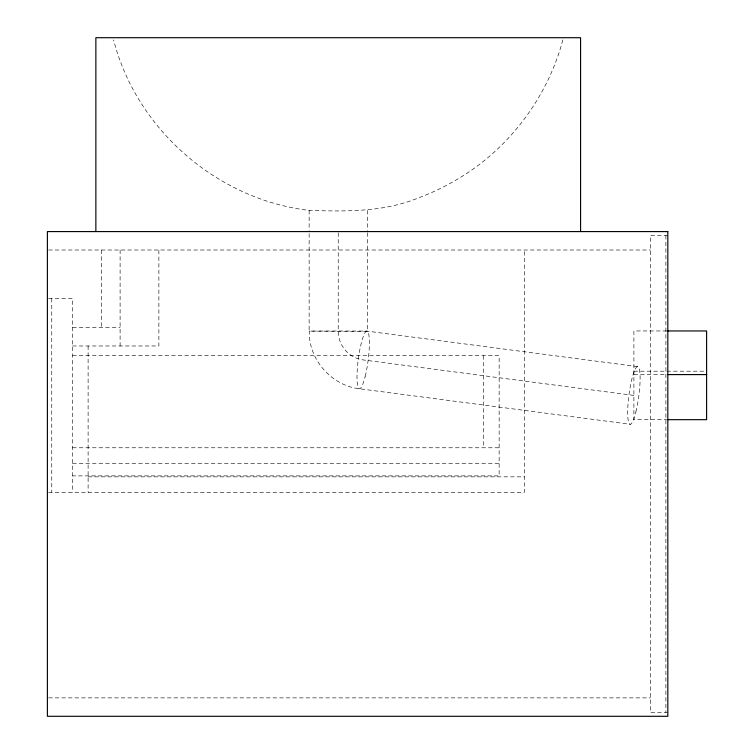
<?xml version="1.0" encoding="UTF-8"?>
<svg xmlns="http://www.w3.org/2000/svg" width="754" height="754" viewBox="0 0 754 754"><rect width="100%" height="100%" fill="white"/><g stroke="black" fill="none" stroke-linecap="round" stroke-linejoin="round"><path stroke-width="0.57" stroke-dasharray="3.77 2.83" d="M562.833 39.915C549.657 89.519 519.383 134.184 478.507 165.154C459.959 178.99 439.478 190.131 417.782 198.17C383.211 212.185 345.756 211.554 309.14 210.375C217.397 199.801 136.465 129.443 113.609 39.915M667.827 235.465L650.382 235.465L650.382 712.426L667.827 712.426M48.576 250.008L650.382 250.008M48.576 298.48L72.601 298.48L72.601 492.362M72.601 327.556L120.103 327.556M666.734 330.959L633.897 330.959L633.897 419.667L666.734 419.667M72.601 345.982L158.877 345.982L158.877 250.008M72.601 355.671L499.148 355.671L499.148 475.878L72.601 475.878M633.897 371.194L705.433 371.194M633.897 374.587L666.734 374.587M72.601 447.772L499.148 447.772M72.601 463.276L499.148 463.276M88.114 476.848L524.35 476.848M48.576 492.362L524.35 492.362L524.35 250.008M48.576 697.884L650.382 697.884M637.526 366.585L366.821 331.081C347.632 330.978 328.442 330.959 309.253 331.091C308.377 359.158 331.421 385.728 359.554 388.772L630.269 424.266M633.897 395.426L363.192 359.922A29.086 28.652 -89 0 1 338.226 331.1L338.226 231.582M665.886 235.465L665.886 712.426M483.634 355.671L483.634 447.772M367.302 210.375L367.302 230.47M367.302 232.76L367.537 331.477L309.14 331.1L309.14 232.76M309.14 210.375L309.14 230.47M120.103 250.008L120.103 345.982M101.686 250.008L101.686 327.556M88.114 345.982L88.114 492.362M51.753 298.48L51.753 492.362M365.181 376.416A29.086 4.948 -82.5 0 0 367.273 331.185A29.086 4.948 -82.5 0 0 357.113 372.174A29.086 4.948 -82.5 0 0 365.181 376.416M635.895 411.92A29.086 4.948 -82.5 0 0 637.978 366.689A29.086 4.948 -82.5 0 0 627.818 407.678A29.086 4.948 -82.5 0 0 635.895 411.92"/><path stroke-width="1.13" d="M667.903 330.959L706.602 330.959L706.602 419.667L667.903 419.667M667.903 374.587L706.602 374.587M580.58 231.582L580.58 37.7L95.862 37.7L95.862 231.582M667.827 231.582L47.398 231.582L47.398 716.3L667.827 716.3L667.827 231.582"/></g></svg>
